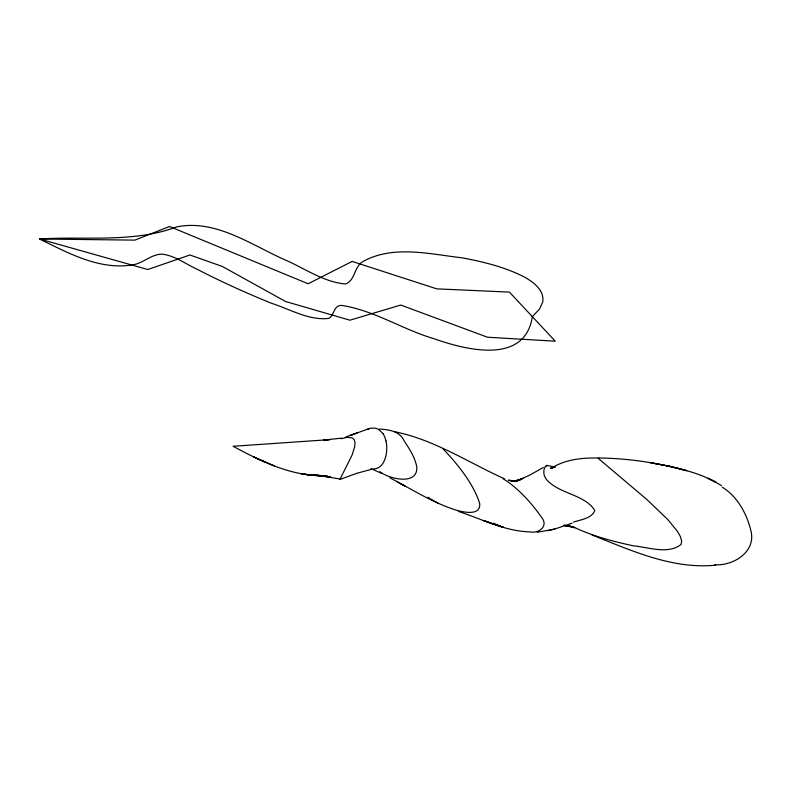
<?xml version="1.0" encoding="UTF-8"?>
<svg xmlns="http://www.w3.org/2000/svg" width="791" height="791" viewBox="0 0 791 791"><rect width="100%" height="100%" fill="white"/><g stroke="black" fill="none" stroke-linecap="round" stroke-linejoin="round"><path stroke-width="1.19" d="M546.799 466.206C546.304 463.823 543.812 469.093 543.941 470.2C542.923 475.312 546.126 480.167 550.131 483.044C563.33 494.237 585.469 495.552 594.802 510.482C591.757 518.619 580.802 519.568 573.564 522.109M339.982 479.01L317.25 475.253L330.569 476.963L314.66 475.312L326.574 476.044M503.205 478.792C517.7 487.76 531.443 502.73 541.509 517.304C548.905 525.975 538.908 533.836 529.96 531.878C504.876 531.315 482.035 519.064 458.632 511.51M543.288 467.481L529.644 475.154L518.817 480.088L523.167 478.337L515.623 480.948L520.508 479.712L512.321 481.116L517.769 480.928L508.326 480.355L514.427 481.442L509.058 480.157M553.393 467.392L554.007 467.362L550.437 468.341L552.375 467.778L551.109 468.43C563.637 460.174 578.963 458.088 593.665 457.989C625.078 457.752 656.451 462.458 686.726 470.704L668.514 466.057L650.588 462.725L669.156 466.225L668.514 466.057C686.845 470.309 705.612 475.183 721.461 485.753M395.045 432.104L395.431 431.886C434.526 439.865 468.381 462.508 504.302 478.733M551.109 468.43L554.165 466.749L553.038 467.362M367.064 429.533L370.87 428.119L374.934 428.168A39.58 22 -72.8 0 1 378.849 429.592L383.2 433.814M354.971 433.646L350.383 435.436L369.555 428.425M357.957 432.479L345.301 437.275M572.081 523.187L554.699 529.06L537.227 532.264M341.129 438.728L347.13 437.364L352.035 437.858L354.15 439.499L355.05 442.723L354.595 447.133L352.064 455.112L339.903 479.455L357.117 473.196L371.819 469.251M554.699 529.06L547.847 530.781M341.712 438.145L323.568 440.073L329.857 439.618L233.108 446.282C260.288 460.906 289.387 475.391 320.889 475.658L312.692 475.381L300.788 473.542L310.339 475.173L306.948 474.63L327.464 476.004M715.697 565.17C672.439 569.49 631.208 550.526 592.004 534.934M714.728 564.774C733.366 566.069 756.512 551.703 750.857 530.553C746.783 513.675 737.41 496.521 722.341 487.207M564.438 525.471L566.85 525.748L564.547 525.451M564.309 525.442L568.591 526.025L563.825 525.333M564.853 525.501L570.39 526.351L564.26 525.353L574.652 527.765L568.452 525.689M379.601 429.029C389.429 429.74 399.979 431.135 404.349 441.299C409.728 449.199 415.057 457.584 416.827 467.125C417.806 485.981 388.747 478.862 379.828 471.644M555.44 467.165L546.68 465.355M370.89 468.756C385.158 471.209 388.559 451.167 385.959 440.775M568.64 525.768L572.031 526.915M503.412 527.37L483.41 520.508L503.412 527.37L493.347 523.207M599.538 458.404L598.174 458.315L646.939 499.576L667.822 519.578L677.531 531.493L680.408 536.614L681.664 540.995L681.041 544.505C667.663 554.709 648.452 547.214 633.196 545.78C612.531 541.321 591.777 535.962 572.733 526.569M262.83 461.133L265.262 462.211L253.565 456.901L274.418 465.919M373.372 469.686L381.489 473.315M389.993 477.863C411.755 489.145 432.677 502.829 456.219 510.136C463.556 512.242 480.888 516.128 479.712 503.57C473.413 483.222 456.476 462.873 443.197 449.1M438.076 503.205L430.423 498.884M400.206 483.459L404.883 485.981L397.191 481.838M428.099 497.223L429.651 498.33M383.151 433.883A30.869 17.026 -72.5 0 1 385.86 440.864M532.343 316.657C525.036 365.017 466.028 350.008 434.595 338.904C403.252 329.768 374.885 310.794 342.503 305.524C333.594 304.179 334.692 315.134 328.937 318.368C309.024 320.81 290.119 309.182 271.6 303.329C246.159 292.996 221.104 281.675 196.722 269.039C185.41 263.838 174.87 255.691 162.234 254.158C151.279 254.059 143.211 263.413 132.532 264.866C99.557 270.334 68.145 252.982 39.55 239.001C85.121 236.025 133.254 243.193 176.947 226.839C215.824 219.117 251.063 244.854 284.879 259.804C304.654 268.357 323.568 282.051 345.449 283.999C355.515 280.627 353.943 265.905 363.603 261.178C393.681 244.844 430.255 254.218 462.399 257.866C484.013 262.019 505.785 267.19 525.353 277.562C534.093 282.664 544.534 290.524 542.755 301.974L539.452 309.123L532.343 316.657M352.153 261.416L308.124 283.771L169.531 226.513L134.856 240.128L39.55 239.001L147.769 269.513L189.939 254.989L222.479 266.527L285.591 301.509L349.899 320.197L400.77 305.049L487.483 337.223L555.272 341.198L509.424 292.106L436.731 288.853L352.153 261.416M714.204 481.363L707.994 478.278L715.974 482.312L714.204 481.363"/></g></svg>
